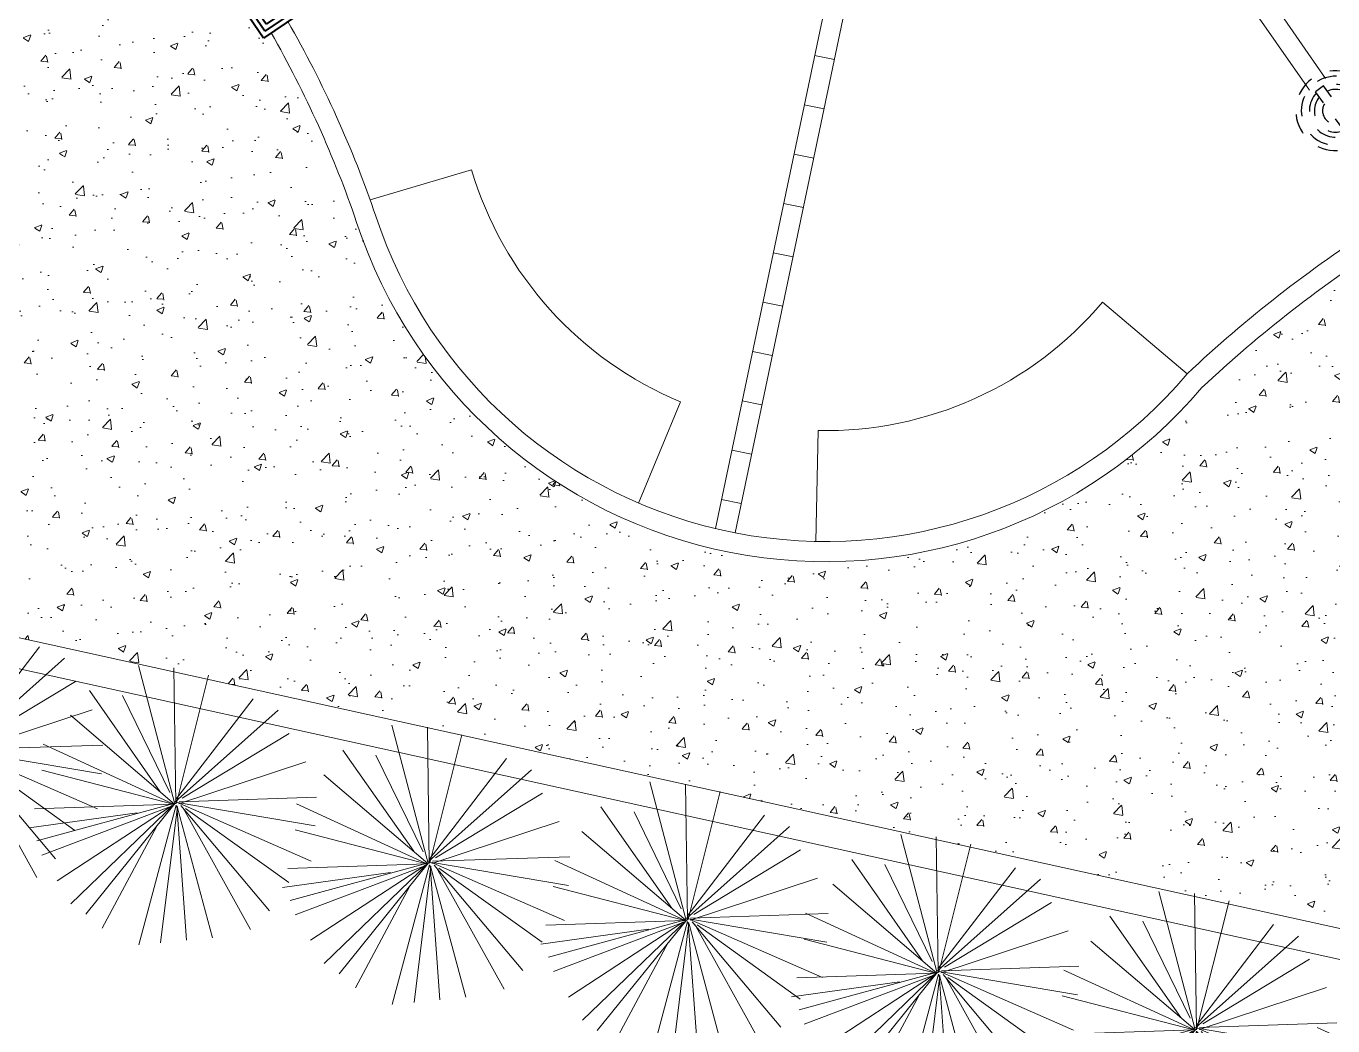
# Model space of a CAD drawing. Header units: metres. Extents: x 12093 to 20303, y 514 to 1412.
# Drawn here: x 19714.48 to 19720.96, y 699.8 to 704.76 of the extents above; entities that cross this region are included whole.
import ezdxf

# ---------------------------------------------------------------- set-up
doc = ezdxf.new("R2010")
doc.units = ezdxf.units.M
doc.linetypes.add('DASHED2', pattern=[9.525, 6.35, -3.175])
doc.layers.get('0').update_dxf_attribs({"lineweight": 13})
for name, color, linetype, lineweight in [('AMBI-GRASS', 104, 'Continuous', 20), ('grass', 64, 'Continuous', 13), ('JARDINERA', 132, 'Continuous', 40), ('Layer2', 43, 'Continuous', 20), ('MANZANAS-ORIGINALES', 147, 'Continuous', 9), ('SARDINEL', 52, 'Continuous', 20), ('TEX', 81, 'Continuous', 13), ('text.-piso', 35, 'Continuous', 5)]:
    doc.layers.add(name, color=color, linetype=linetype, lineweight=lineweight)
doc.layers.add('Proyecciones', color=52, linetype='DASHED2')
pattern_1 = [(50, (19136.99335, 73.14804), (0.36436934, -0.03187817), [0.0381, -0.4191]), (355, (19136.99335, 73.14804), (-0.07048565, 0.38211329), [0.03048, -0.33528]), (100.451, (19137.0237, 73.1454), (0.293885, 0.35023338), [0.03238, -0.35618]), (46.1842, (19136.99335, 73.24964), (0.54215808, -0.08408466), [0.05715, -0.62865]), (96.6356, (19137.03853, 73.24264), (0.47480847, 0.4948511), [0.04857, -0.53427]), (351.184, (19136.99335, 73.24964), (0.4748092, 0.49485024), [0.04572, -0.50292]), (21, (19137.04415, 73.22424), (0.30322976, -0.20453104), [0.0381, -0.4191]), (326, (19137.04415, 73.22424), (0.12360406, 0.36837593), [0.03048, -0.33528]), (71.4514, (19137.06942, 73.2072), (0.42683298, 0.16384572), [0.03238, -0.35618]), (37.5, (19136.99335, 73.14804), (0.006177207, 0.169110078), [0, -0.331216, 0, -0.34036, 0, -0.33655]), (7.5, (19136.99335, 73.14804), (0.133639325, 0.20036115), [0, -0.194056, 0, -0.323596, 0, -0.12827]), (327.5, (19136.88007, 73.14804), (0.27118119, -0.011457488), [0, -0.127, 0, -0.39624, 0, -0.52578]), (317.5, (19136.82927, 73.14804), (0.29625836, 0.05085298), [0, -0.1651, 0, -0.263144, 0, -0.37338])]

# ---------------------------------------------------------------- blocks, each defined once
blk = doc.blocks.new('fghgg')
at = {"layer": 'JARDINERA'}
for p, q in [((19983.6623, 670.5354), (19983.6623, 670.8816)), ((19983.6623, 670.8816), (19983.8107, 670.8816)), ((19983.687, 670.5601), (19983.687, 670.8569)), ((19983.687, 670.8569), (19983.8107, 670.8569)), ((19983.7117, 670.5848), (19983.7117, 670.8321)), ((19983.7117, 670.8321), (19983.8107, 670.8321)), ((19983.8601, 670.8816), (19984.0085, 670.8816)), ((19983.8601, 670.8569), (19983.9838, 670.8569)), ((19983.8601, 670.8321), (19983.9591, 670.8321)), ((19983.9591, 670.8321), (19983.9591, 670.5848)), ((19983.9838, 670.8569), (19983.9838, 670.5601)), ((19984.0085, 670.8816), (19984.0085, 670.5354)), ((19983.9591, 670.5848), (19983.7117, 670.5848)), ((19984.0085, 670.5354), (19983.6623, 670.5354)), ((19983.9838, 670.5601), (19983.687, 670.5601))]:
    blk.add_line(p, q, dxfattribs=at)
blk.add_arc((19983.8354, 670.7085), 0.0495, 120, 60, dxfattribs=at)
at = {"layer": 'Proyecciones', "ltscale": 0.005}
for p, q in [((19983.8601, 671.401), (19983.8107, 671.401)), ((19983.8107, 670.7332), (19983.8107, 671.401)), ((19983.8601, 670.7332), (19983.8601, 671.401)), ((19983.8601, 671.1784), (19983.8107, 671.1784)), ((19983.8601, 670.9311), (19983.8107, 670.9311))]:
    blk.add_line(p, q, dxfattribs=at)
for centre, radius, start, end in [((19983.8354, 671.265), 0.1979, 277.18076, 262.81924), ((19983.8354, 671.265), 0.1714, 278.29892, 261.70108), ((19983.8354, 671.265), 0.1309, 100.89339, 259.10661), ((19983.8354, 671.265), 0.1061, 103.47486, 256.52514), ((19983.8354, 671.265), 0.1309, 280.89339, 79.10661), ((19983.8354, 671.265), 0.1061, 283.47486, 76.52514), ((19983.8354, 671.265), 0.0657, 112.12793, 247.87207), ((19983.8354, 671.265), 0.0657, 292.12793, 67.87207), ((19983.8354, 670.7332), 0.0247, 180, 0)]:
    blk.add_arc(centre, radius, start, end, dxfattribs=at)
at = {"layer": 'SARDINEL'}
blk.add_line((19983.7117, 670.5848), (19983.7117, 670.5848), dxfattribs=at)
blk = doc.blocks.new('Arbust11')
for p, q in [((0.0378, 0.4871), (-0.0937, 0.9403)), ((0.0408, 0.4825), (0.0377, 0.9348)), ((0.0408, 0.5449), (0.1405, 0.941)), ((-0.1618, 0.888), (0.0377, 0.4856)), ((0.0439, 0.4856), (0.3088, 0.8724)), ((0.0377, 0.4856), (-0.274, 0.8225)), ((0.0595, 0.5199), (0.1997, 0.8474)), ((-0.0621, 0.5573), (-0.3332, 0.7944)), ((0.0439, 0.4794), (0.3805, 0.7788)), ((-0.3488, 0.7476), (0.0408, 0.4856)), ((0.0283, 0.4856), (-0.3738, 0.7039)), ((0.047, 0.4794), (0.4366, 0.6759)), ((0.0314, 0.4856), (-0.4049, 0.6104)), ((-0.433, 0.5262), (0.0439, 0.4825)), ((0.0439, 0.4825), (-0.4267, 0.4669)), ((-0.0527, 0.4794), (-0.4267, 0.3952)), ((0.0408, 0.4762), (-0.3893, 0.2673)), ((0.047, 0.4856), (0.499, 0.4263)), ((0.0501, 0.4794), (0.2901, 0.0832)), ((0.0533, 0.4887), (0.474, 0.5137)), ((0.0564, 0.4762), (0.3649, 0.1425)), ((0.072, 0.4762), (0.4647, 0.3484)), ((0.0408, 0.47), (-0.3364, 0.2174)), ((0.0408, 0.4731), (-0.274, 0.1581)), ((0.0377, 0.4669), (-0.2117, 0.0988)), ((0.0501, 0.4544), (-0.1088, 0.0209)), ((0.0501, 0.4638), (-0.0215, 0.0146)), ((0.0501, 0.4731), (0.4304, 0.2454)), ((0.0533, 0.47), (0.1935, 0.0177)), ((0.0533, 0.4451), (0.0907, 0.0271))]:
    blk.add_line(p, q)

msp = doc.modelspace()

# ---------------------------------------------------------------- hatches: boundary and pattern name
at = {"layer": 'grass'}
h = msp.add_hatch(dxfattribs=at)
h.set_pattern_fill('AR-CONC', color=256, scale=0.002, style=0)
h.set_pattern_definition(pattern_1)
h.paths.add_polyline_path([(19715.098, 705.5706, 0.002189), (19715.0667, 705.6068), (19713.7846, 705.7479), (19713.5761, 704.9713), (19713.6018, 704.9644), (19713.6364, 704.9044), (19713.6401, 704.8426), (19713.6508, 704.7687), (19713.6371, 704.6394), (19714.35, 704.056), (19714.6138, 703.9979), (19714.8792, 704.7314)])
h = msp.add_hatch(dxfattribs=at)
h.set_pattern_fill('AR-CONC', color=256, scale=0.002, style=0)
h.set_pattern_definition(pattern_1)
h.paths.add_polyline_path([(19715.6895, 704.7241), (19715.6542, 704.7002), (19715.4598, 704.9868), (19715.5109, 705.0214, 0.031471), (19715.098, 705.5706), (19714.8792, 704.7314), (19714.6138, 703.9979), (19715.5249, 703.7974)])
h = msp.add_hatch(dxfattribs=at)
h.set_pattern_fill('AR-CONC', color=256, scale=0.002, style=0)
h.set_pattern_definition(pattern_1)
h.paths.add_polyline_path([(19715.6921, 704.7259), (19715.6895, 704.7241), (19715.5249, 703.7974), (19716.1627, 703.6571, -0.014066), (19716.116, 703.7867, 0.047276)])
h = msp.add_hatch(dxfattribs=at)
h.set_pattern_fill('AR-CONC', color=256, scale=0.002, style=0)
h.set_pattern_definition(pattern_1)
h.paths.add_polyline_path([(19714.6138, 703.9979), (19714.35, 704.056), (19713.6371, 704.6394), (19713.631, 704.5813), (19713.6088, 704.5366), (19713.5696, 704.4659), (19713.5526, 704.4401), (19713.5493, 704.3902), (19713.536, 704.3025), (19713.5429, 704.2905), (19713.4968, 704.2319), (19713.4211, 704.2522), (19713.4003, 704.2882), (19713.3941, 704.2931), (19713.3375, 704.0823), (19713.369, 703.9822), (19713.3917, 703.9153), (19713.3372, 703.7879), (19713.244, 703.734), (19713.0686, 703.0805), (19714.2322, 702.9431)])
h = msp.add_hatch(dxfattribs=at)
h.set_pattern_fill('AR-CONC', color=256, scale=0.002, style=0)
h.set_pattern_definition(pattern_1)
h.paths.add_polyline_path([(19715.5249, 703.7974), (19714.6138, 703.9979), (19714.2322, 702.9431), (19715.3497, 702.8112)])
h = msp.add_hatch(dxfattribs=at)
h.set_pattern_fill('AR-CONC', color=256, scale=0.002, style=0)
h.set_pattern_definition(pattern_1)
h.paths.add_polyline_path([(19716.1627, 703.6571), (19715.5249, 703.7974), (19715.3497, 702.8112), (19715.9335, 702.7423), (19716.5706, 702.548), (19716.6057, 702.932, -0.087439)])
h = msp.add_hatch(dxfattribs=at)
h.set_pattern_fill('AR-CONC', color=256, scale=0.002, style=0)
h.set_pattern_definition(pattern_1)
h.paths.add_polyline_path([(19721.7195, 703.4044), (19721.0723, 703.581, 0.038964), (19720.3075, 702.9671, -0.015724), (19720.2042, 702.8529), (19720.1877, 702.7715), (19721.5045, 702.4818)])
h = msp.add_hatch(dxfattribs=at)
h.set_pattern_fill('AR-CONC', color=256, scale=0.002, style=0)
h.set_pattern_definition(pattern_1)
h.paths.add_polyline_path([(19715.3497, 702.8112), (19714.2322, 702.9431), (19713.8398, 701.8585), (19715.13, 701.5746)])
h = msp.add_hatch(dxfattribs=at)
h.set_pattern_fill('AR-CONC', color=256, scale=0.002, style=0)
h.set_pattern_definition(pattern_1)
h.paths.add_polyline_path([(19716.6057, 702.932), (19716.5706, 702.548), (19717.7382, 702.1918), (19717.7395, 702.2063, -0.140181)])
h = msp.add_hatch(dxfattribs=at)
h.set_pattern_fill('AR-CONC', color=256, scale=0.002, style=0)
h.set_pattern_definition(pattern_1)
h.paths.add_polyline_path([(19716.5706, 702.548), (19715.9335, 702.7423), (19715.3497, 702.8112), (19715.13, 701.5746), (19716.455, 701.2831)])
h = msp.add_hatch(dxfattribs=at)
h.set_pattern_fill('AR-CONC', color=256, scale=0.002, style=0)
h.set_pattern_definition(pattern_1)
h.paths.add_polyline_path([(19720.1877, 702.7715), (19720.1343, 702.7833, -0.17784), (19718.5873, 702.1079), (19718.5744, 701.9368), (19719.9338, 701.5221)])
h.paths.add_polyline_path([(19718.5873, 702.1079, -0.087838), (19717.7395, 702.2063), (19717.7382, 702.1918), (19718.5744, 701.9368)])
h = msp.add_hatch(dxfattribs=at)
h.set_pattern_fill('AR-CONC', color=256, scale=0.002, style=0)
h.set_pattern_definition(pattern_1)
h.paths.add_polyline_path([(19721.5045, 702.4818), (19720.1877, 702.7715), (19719.9338, 701.5221), (19721.1914, 701.1385)])
h = msp.add_hatch(dxfattribs=at)
h.set_pattern_fill('AR-CONC', color=256, scale=0.002, style=0)
h.set_pattern_definition(pattern_1)
h.paths.add_polyline_path([(19717.7382, 702.1918), (19716.5706, 702.548), (19716.455, 701.2831), (19717.6315, 701.0242)])
h = msp.add_hatch(dxfattribs=at)
h.set_pattern_fill('AR-CONC', color=256, scale=0.002, style=0)
h.set_pattern_definition(pattern_1)
h.paths.add_polyline_path([(19718.5744, 701.9368), (19717.7382, 702.1918), (19717.6315, 701.0242), (19718.491, 700.8351)])
h = msp.add_hatch(dxfattribs=at)
h.set_pattern_fill('AR-CONC', color=256, scale=0.002, style=0)
h.set_pattern_definition(pattern_1)
h.paths.add_polyline_path([(19719.9338, 701.5221), (19718.5744, 701.9368), (19718.491, 700.8351), (19719.7385, 700.5606)])
h = msp.add_hatch(dxfattribs=at)
h.set_pattern_fill('AR-CONC', color=256, scale=0.002, style=0)
h.set_pattern_definition(pattern_1)
h.paths.add_polyline_path([(19721.1914, 701.1385), (19719.9338, 701.5221), (19719.7385, 700.5606), (19720.9925, 700.2847)])

# ---------------------------------------------------------------- linework, layer by layer
at = {"layer": 'Layer2'}
for p, q in [((19716.686, 704.0472), (19716.1829, 703.8981)), ((19719.8148, 703.391), (19720.2349, 703.0361)), ((19717.514, 702.3945), (19717.722, 702.8969)), ((19718.3924, 702.204), (19718.4039, 702.7539))]:
    msp.add_line(p, q, dxfattribs=at)
for centre, radius, start, end in [((19710.949, 702.0202), 5.5607, 18.86243, 29.7827), ((19710.9483, 702.0198), 5.4614, 18.87553, 29.70234), ((19718.4098, 704.5581), 1.798, 196.50958, 247.50776), ((19718.4414, 704.5515), 2.348, 198.20588, 319.80241), ((19718.4414, 704.5515), 2.448, 198.20588, 319.66692), ((19724.623, 698.3746), 6.4019, 122.55273, 133.26985), ((19724.623, 698.3746), 6.3019, 122.48836, 133.21871), ((19718.4414, 704.5515), 1.798, 268.80422, 319.80241)]:
    msp.add_arc(centre, radius, start, end, dxfattribs=at)
at = {"layer": 'MANZANAS-ORIGINALES'}
for p, q in [((19803.5345, 682.1234), (19712.657, 702.1187)), ((19803.4423, 681.9901), (19712.6246, 701.9716))]:
    msp.add_line(p, q, dxfattribs=at)
at = {"layer": 'text.-piso', "ltscale": 5}
for p, q in [((19718.9976, 707.272), (19720.9207, 704.5007)), ((19717.895, 702.268), (19718.9353, 707.2289)), ((19717.9927, 702.2468), (19719.0352, 707.2179)), ((19719.0069, 707.0832), (19720.8401, 704.4414)), ((19718.387, 704.6144), (19718.4849, 704.5939)), ((19718.3357, 704.3697), (19718.4336, 704.3492)), ((19718.2844, 704.1251), (19718.3823, 704.1045)), ((19718.2331, 703.8804), (19718.331, 703.8599)), ((19718.1818, 703.6357), (19718.2797, 703.6152)), ((19718.1305, 703.391), (19718.2284, 703.3705)), ((19718.0792, 703.1463), (19718.177, 703.1258)), ((19718.0279, 702.9017), (19718.1257, 702.8811)), ((19717.9765, 702.657), (19718.0744, 702.6365)), ((19717.9252, 702.4123), (19718.0231, 702.3918))]:
    msp.add_line(p, q, dxfattribs=at)

# ---------------------------------------------------------------- block references
at = {"layer": 'AMBI-GRASS', "ltscale": 0.05, "xscale": 1.499999999998325, "yscale": 1.499999999998325, "zscale": 1.499999999998325, "rotation": 49.16166176348414}
for p in [(19714.6609, 700.6403), (19715.7207, 700.3824), (19716.9771, 700.0867), (19718.257, 699.8052), (19719.5009, 699.5442), (19720.7808, 699.2627), (19722.0372, 698.9784)]:
    msp.add_blockref('Arbust11', p, dxfattribs=at)
at = {"layer": 'TEX', "lineweight": 20}
for p, rotation in [((7943.9637, 16867.5439), 304.1447675115128), ((4078.3063, -11750.0291), 36.60221974694078)]:
    msp.add_blockref('fghgg', p, dxfattribs=dict(at, rotation=rotation))

doc.saveas('drawing.dxf')
